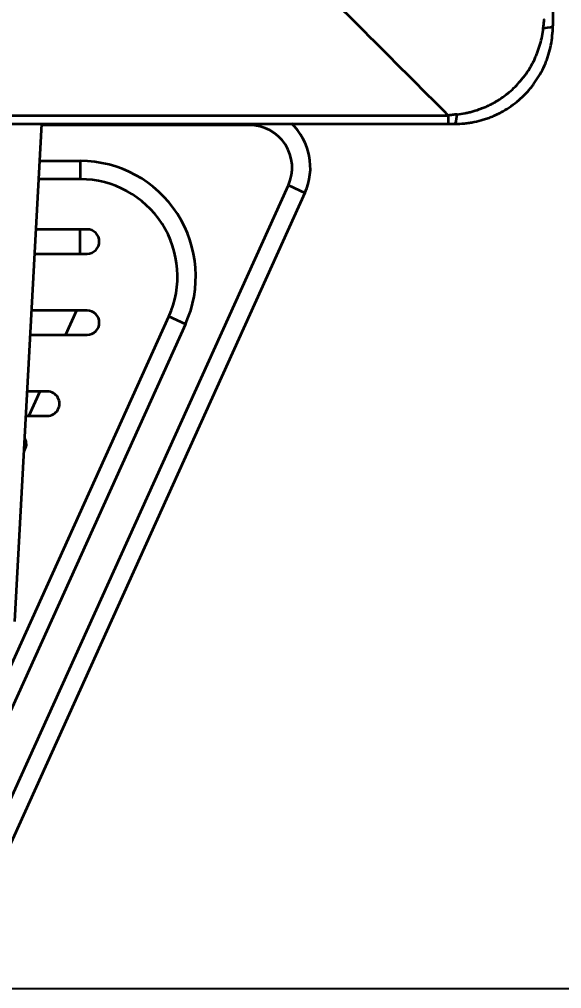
# Model space of a CAD drawing. Header units: millimetres. Extents: x 189 to 622, y 122 to 739.
# Drawn here: x 435.6 to 524.7, y 122.2 to 281.6 of the extents above; entities that cross this region are included whole.
import ezdxf

# ---------------------------------------------------------------- set-up
doc = ezdxf.new("R2010")
doc.units = ezdxf.units.MM
doc.layers.add('1', color=7, linetype='Continuous', lineweight=18)
doc.layers.add('尺寸线层', color=3, linetype='Continuous', lineweight=18)
doc.styles.add('HZ', font='', dxfattribs={"width": 0.8})
doc.styles.get('HZ').set_extended_font_data('宋体')
doc.dimstyles.new('JP20', dxfattribs={"dimtxt": 20, "dimasz": 18, "dimexe": 0.18, "dimexo": 0.0625, "dimgap": 0.09, "dimtad": 1, "dimdec": 1, "dimzin": 12, "dimdsep": 46, "dimtxsty": 'HZ', "dimcen": 0.09, "dimdle": 36, "dimclrd": 136, "dimclre": 4, "dimclrt": 6, "dimadec": 0, "dimazin": 0, "dimtfac": 1, "dimtdec": 1, "dimtmove": 0, "dimatfit": 3, "dimfxl": 1, "dimtolj": 1, "dimarcsym": 0})

# ---------------------------------------------------------------- blocks, each defined once
blk = doc.blocks.new('*X21')
at = {"layer": 'Defpoints', "color": 0}
for p in [(506.08, 658.66), (619.26, 658.66), (402.63, 122.23)]:
    blk.add_point(p, dxfattribs=at)
at = {"layer": '尺寸线层', "color": 4, "linetype": 'Continuous', "lineweight": -2}
for p, q in [((506.14, 658.66), (619.44, 658.66)), ((402.69, 122.23), (619.44, 122.23))]:
    blk.add_line(p, q, dxfattribs=at)
at = {"layer": '尺寸线层', "color": 136, "linetype": 'Continuous', "lineweight": -2}
blk.add_line((619.26, 140.23), (619.26, 640.66), dxfattribs=at)
at = {"layer": '尺寸线层', "color": 136}
for points in [[(622.26, 640.66), (616.26, 640.66), (619.26, 658.66)], [(616.26, 140.23), (622.26, 140.23), (619.26, 122.23)]]:
    blk.add_solid(points, dxfattribs=at)
at = {"layer": '尺寸线层', "color": 6, "insert": (609.17, 390.44), "char_height": 20, "attachment_point": 5, "rotation": 90, "style": 'HZ', "bg_fill": 3, "box_fill_scale": 1.1, "bg_fill_color": 256, "bg_fill_true_color": 13158600, "bg_fill_transparency": 0}
blk.add_mtext('\\A1;536.5', dxfattribs=at)

msp = doc.modelspace()

# ---------------------------------------------------------------- linework, layer by layer
at = {"layer": '1', "color": 0, "linetype": 'Continuous', "lineweight": 35}
for p, q in [((523.3, 642.56), (523.3, 280.56)), ((434.8, 182.62), (439.22, 264.46)), ((473.42, 264.26), (439.2, 264.26)), ((473.42, 264.46), (473.42, 264.26)), ((438.89, 258.36), (445.57, 258.36)), ((445.57, 258.36), (445.57, 255.36)), ((445.57, 255.36), (438.72, 255.36)), ((431.46, 147.55), (479.8, 254.37)), ((479.8, 254.37), (482.53, 253.14)), ((482.53, 253.14), (431.8, 141.04)), ((446.7, 247.11), (438.28, 247.11)), ((445.57, 243.11), (445.57, 247.11)), ((438.06, 243.11), (446.7, 243.11)), ((431.46, 169.38), (460.14, 232.76)), ((446.7, 233.77), (437.56, 233.77)), ((444.97, 233.77), (443.16, 229.77)), ((462.88, 231.53), (460.14, 232.76)), ((462.88, 231.53), (431.46, 162.11)), ((437.34, 229.77), (446.7, 229.77)), ((440.16, 220.44), (436.84, 220.44)), ((438.94, 220.44), (437.13, 216.44)), ((436.62, 216.44), (440.16, 216.44))]:
    msp.add_line(p, q, dxfattribs=at)
for centre, radius, start, end in [((473.42, 257.26), 7, 335.6511, 90), ((445.57, 239.36), 19, 335.6511, 90), ((445.57, 239.36), 16, 335.6511, 90), ((446.7, 245.11), 2, 270, 90), ((446.7, 231.77), 2, 270, 90), ((440.16, 218.44), 2, 269.9999, 90.0001), ((434.7, 211.77), 2, 323.6962, 30.1247)]:
    msp.add_arc(centre, radius, start, end, dxfattribs=at)
for centre, major_axis, ratio, start_param, end_param in [((518.2, 280.56), (-5.1, 0), 0.094244, 2.339827, 3.141593), ((507.2, 269.56), (0, 5.1), 0.094512, 3.141593, 3.943555)]:
    msp.add_ellipse(centre, major_axis=major_axis, ratio=ratio, start_param=start_param, end_param=end_param, dxfattribs=at)
msp.add_open_spline([(478.39, 293.58), (487.63, 284.34), (496.87, 275.09), (506.11, 265.85)], degree=3, dxfattribs=at)
for points, knots in [([(521.74, 280.21), (521.77, 280.45), (521.8, 280.69), (521.84, 281.05), (521.86, 281.23), (521.88, 281.44), (521.89, 281.54), (521.9, 281.59), (521.9, 281.62), (521.9, 281.63), (521.9, 281.64), (521.9, 281.64), (521.9, 281.64), (521.91, 281.64), (521.91, 281.64), (521.91, 281.65)], [0, 0, 0, 0, 0.720427, 0.720427, 1.080641, 1.260748, 1.350801, 1.395828, 1.418341, 1.429598, 1.435226, 1.43804, 1.439448, 1.439448, 1.440855, 1.440855, 1.440855, 1.440855]), ([(507.2, 264.46), (507.73, 264.46), (508.26, 264.48), (508.91, 264.55), (509.05, 264.56), (509.31, 264.6), (509.7, 264.65), (510.09, 264.72), (510.86, 264.87), (511.37, 265), (512.12, 265.23), (512.37, 265.31), (512.87, 265.49), (513.36, 265.68), (513.84, 265.89), (514.14, 266.03), (514.2, 266.06), (514.32, 266.12), (514.5, 266.21), (514.67, 266.3), (515.26, 266.61), (515.71, 266.88), (516.58, 267.46), (517, 267.78), (517.81, 268.44), (518.2, 268.79), (518.95, 269.55), (519.31, 269.94), (519.73, 270.45), (519.85, 270.61), (519.97, 270.76), (520.05, 270.87), (520.09, 270.92), (520.29, 271.19), (520.44, 271.41), (520.88, 272.06), (521.15, 272.51), (521.65, 273.44), (521.87, 273.91), (522.17, 274.64), (522.27, 274.89), (522.4, 275.26), (522.44, 275.38), (522.53, 275.64), (522.57, 275.76), (522.76, 276.4), (522.89, 276.91), (523.09, 277.94), (523.17, 278.46), (523.27, 279.5), (523.3, 280.03), (523.3, 280.56)], [0, 0, 0, 0, 1.580497, 1.580497, 1.975621, 1.975621, 2.370745, 3.160994, 3.160994, 4.741491, 4.741491, 5.531739, 5.531739, 6.321988, 7.112236, 7.112236, 7.309798, 7.309798, 7.507361, 7.902485, 7.902485, 9.482982, 9.482982, 11.063479, 11.063479, 12.643976, 12.643976, 14.224473, 14.224473, 14.619597, 14.817159, 14.817159, 15.014721, 15.014721, 15.80497, 15.80497, 17.385467, 17.385467, 18.965964, 18.965964, 19.756212, 19.756212, 20.151336, 20.151336, 20.546461, 20.546461, 22.126958, 22.126958, 23.707454, 23.707454, 25.287951, 25.287951, 25.287951, 25.287951]), ([(507.54, 266.01), (507.99, 266.06), (508.44, 266.13), (509, 266.24), (509.11, 266.27), (509.33, 266.31), (509.67, 266.39), (509.99, 266.48), (510.64, 266.66), (511.07, 266.81), (511.7, 267.05), (511.91, 267.13), (512.33, 267.31), (512.74, 267.49), (513.14, 267.7), (513.44, 267.86), (513.54, 267.91), (513.74, 268.02), (513.84, 268.08), (514.33, 268.36), (514.71, 268.61), (515.44, 269.13), (515.8, 269.4), (516.49, 269.98), (516.82, 270.29), (517.47, 270.93), (517.77, 271.26), (518.14, 271.7), (518.21, 271.79), (518.35, 271.96), (518.42, 272.05), (518.63, 272.32), (518.77, 272.5), (519.16, 273.06), (519.4, 273.44), (519.85, 274.22), (520.06, 274.61), (520.36, 275.22), (520.45, 275.43), (520.58, 275.74), (520.63, 275.85), (520.71, 276.06), (520.75, 276.16), (520.95, 276.69), (521.1, 277.12), (521.34, 277.99), (521.45, 278.43), (521.62, 279.31), (521.69, 279.76), (521.74, 280.21)], [0, 0, 0, 0, 1.356254, 1.356254, 1.695317, 1.695317, 2.03438, 2.712507, 2.712507, 4.068761, 4.068761, 4.746888, 4.746888, 5.425014, 6.103141, 6.103141, 6.442205, 6.442205, 6.781268, 6.781268, 8.137522, 8.137522, 9.493775, 9.493775, 10.850029, 10.850029, 12.206283, 12.206283, 12.545346, 12.545346, 12.884409, 12.884409, 13.562536, 13.562536, 14.91879, 14.91879, 16.275043, 16.275043, 16.95317, 16.95317, 17.292234, 17.292234, 17.631297, 17.631297, 18.987551, 18.987551, 20.343804, 20.343804, 21.700058, 21.700058, 21.700058, 21.700058]), ([(306.28, 265.85), (306.41, 265.85), (306.54, 265.85), (306.8, 265.84), (307.19, 265.84), (307.84, 265.83), (308.37, 265.83), (308.89, 265.83), (309.15, 265.83), (310.45, 265.84), (311.49, 265.84), (314.61, 265.84), (316.69, 265.84), (322.94, 265.84), (327.1, 265.84), (335.42, 265.84), (339.59, 265.84), (347.91, 265.84), (352.08, 265.84), (372.89, 265.84), (389.54, 265.84), (439.5, 265.84), (472.81, 265.84), (506.11, 265.84)], [0, 0, 0, 0, 0.390287, 0.390287, 0.780573, 1.561146, 2.341719, 2.341719, 3.122292, 3.122292, 6.244585, 6.244585, 12.489169, 12.489169, 24.978338, 24.978338, 37.467507, 37.467507, 49.956676, 49.956676, 99.913352, 99.913352, 199.826705, 199.826705, 199.826705, 199.826705]), ([(506.11, 265.84), (506.11, 265.73), (506.11, 265.63), (506.11, 265.43), (506.11, 265.25), (506.11, 265.09), (506.11, 264.98), (506.11, 264.94), (506.11, 264.89), (506.11, 264.88), (506.1, 264.85), (506.1, 264.83), (506.1, 264.76), (506.1, 264.71), (506.1, 264.62), (506.1, 264.54), (506.1, 264.5), (506.1, 264.47), (506.1, 264.47), (506.1, 264.46), (506.1, 264.46), (506.1, 264.46), (506.1, 264.46), (506.1, 264.46), (506.1, 264.46), (506.1, 264.46), (506.1, 264.46), (506.1, 264.46)], [0, 0, 0, 0, 0.173294, 0.173294, 0.346588, 0.519882, 0.519882, 0.606529, 0.606529, 0.649852, 0.649852, 0.693176, 0.693176, 0.86647, 0.86647, 1.039764, 1.213058, 1.213058, 1.299705, 1.321367, 1.332197, 1.332197, 1.334905, 1.334905, 1.337613, 1.343028, 1.386352, 1.386352, 1.386352, 1.386352]), ([(507.54, 266.01), (507.42, 266), (507.3, 265.99), (507.06, 265.96), (506.94, 265.95), (506.71, 265.92), (506.53, 265.9), (506.32, 265.87), (506.21, 265.86), (506.16, 265.86), (506.14, 265.85), (506.12, 265.85), (506.12, 265.85), (506.11, 265.85), (506.11, 265.85)], [0, 0, 0, 0, 0.360689, 0.360689, 0.721378, 0.721378, 1.082067, 1.262411, 1.352584, 1.39767, 1.420213, 1.431484, 1.431484, 1.442756, 1.442756, 1.442756, 1.442756]), ([(306.31, 264.46), (306.83, 264.46), (307.35, 264.46), (308.39, 264.46), (308.91, 264.46), (310.47, 264.46), (311.51, 264.46), (314.64, 264.46), (316.72, 264.46), (322.96, 264.46), (327.12, 264.46), (335.45, 264.46), (339.61, 264.46), (347.93, 264.46), (368.74, 264.46), (389.55, 264.46), (439.5, 264.46), (472.8, 264.46), (506.1, 264.46)], [0, 0, 0, 0, 1.560819, 1.560819, 3.121637, 3.121637, 6.243274, 6.243274, 12.486548, 12.486548, 24.973096, 24.973096, 37.459644, 37.459644, 49.946192, 99.892384, 99.892384, 199.784768, 199.784768, 199.784768, 199.784768]), ([(506.1, 264.46), (506.28, 264.46), (506.46, 264.46), (506.83, 264.46), (507.01, 264.46), (507.2, 264.46)], [0, 0, 0, 0, 0.550086, 0.550086, 1.100171, 1.100171, 1.100171, 1.100171])]:
    msp.add_open_spline(points, degree=3, knots=knots, dxfattribs=at)

# ---------------------------------------------------------------- next in the draw order: dimensions: what is measured, and where the dimension line sits
at = {"layer": '尺寸线层', "color": 0}
dim = msp.add_linear_dim(base=(619.26, 658.66), p1=(402.63, 122.23), p2=(506.08, 658.66), angle=90, text='536.5', dimstyle='JP20', override={"dimscale": 1, "dimsah": 1, "dimtfill": 1, "dimtolj": 1}, dxfattribs=at)
dim.commit()
dim.dimension.update_dxf_attribs({"geometry": '*X21', "text_midpoint": (609.17, 390.44)})

# ---------------------------------------------------------------- next in the draw order: linework, layer by layer
at = {"layer": '1', "color": 0, "linetype": 'Continuous', "lineweight": 35}
msp.add_arc((473.42, 257.26), 10, 335.6511, 46.5599, dxfattribs=at)

doc.saveas('drawing.dxf')
